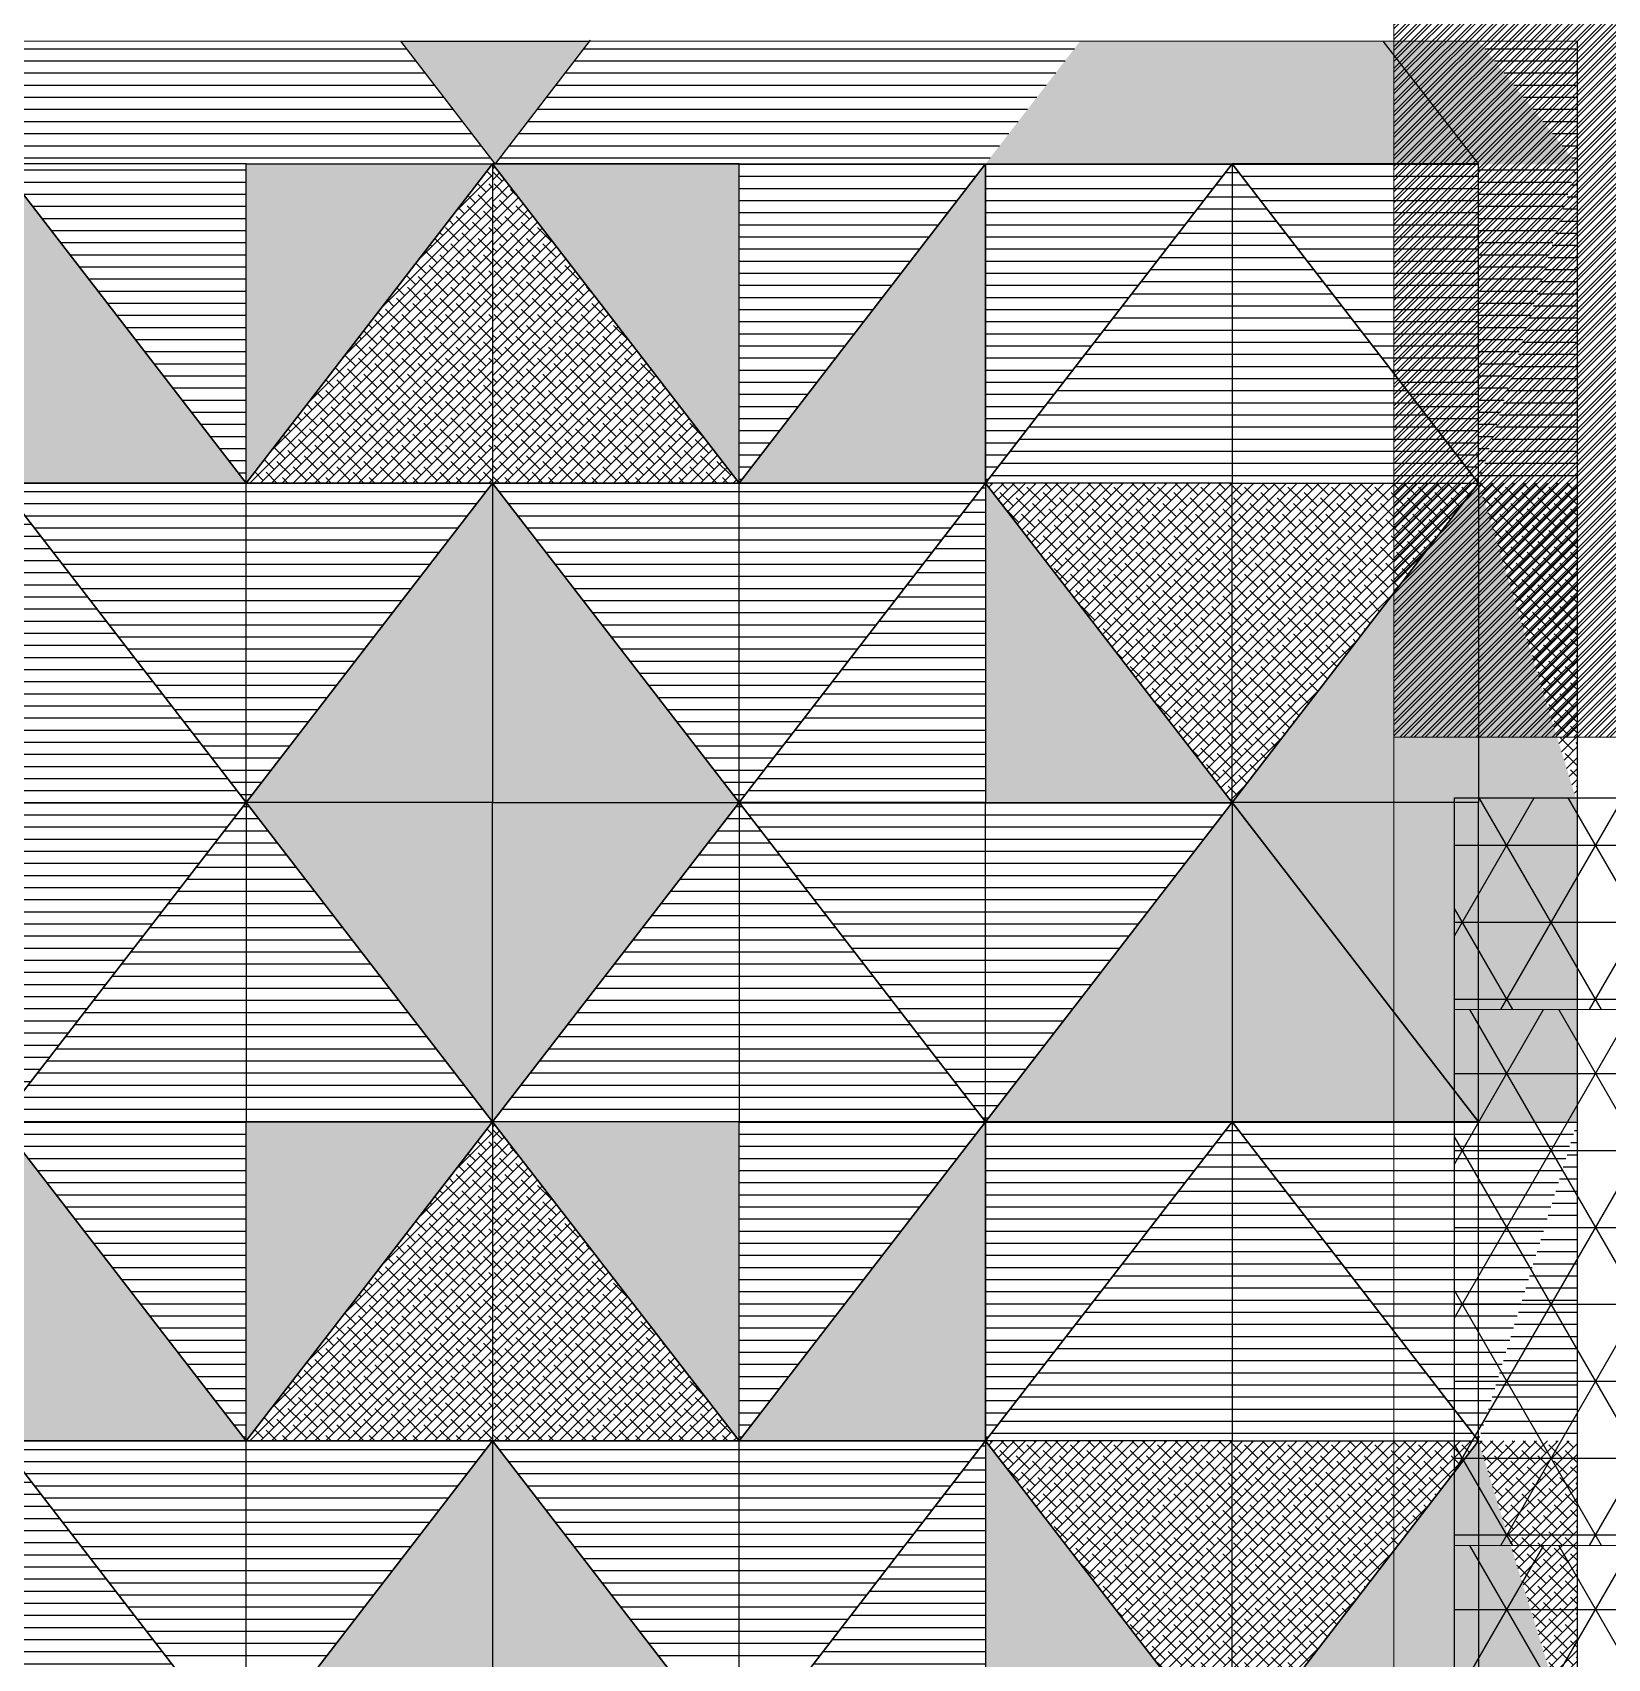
# Model space of a CAD drawing. Header units: millimetres. Extents: x 86441 to 190201, y 16532 to 98188.
# Drawn here: x 161830 to 163781, y 65963 to 67977 of the extents above; entities that cross this region are included whole.
import ezdxf

# ---------------------------------------------------------------- set-up
doc = ezdxf.new("R2010")
doc.units = ezdxf.units.MM
doc.header["$LTSCALE"] = 0.1
pattern_1 = [(0, (65832.653, 53276.83), (0, 15), [])]
pattern_2 = [(0, (65832.653, 54463.148), (0, 15), [])]
pattern_3 = [(0, (65218.048, 53717.709), (0, 15), [])]
pattern_4 = [(0, (69880.099, 53276.83), (0, 15), [])]
pattern_5 = [(45, (71601.68, 54046.8295), (-6.7351921, 6.7351921), []), (135, (71601.68, 54046.8295), (-20.2055763, 6.7351921), [23.8125, -14.2875])]
pattern_6 = [(0, (69880.099, 54463.148), (0, 15), [])]
pattern_7 = [(0, (69265.494, 53717.709), (0, 15), [])]
pattern_8 = [(0, (71561.68, 54076.83), (0, 15), [])]
pattern_9 = [(0, (69876.285, 53322.269), (0, 15), [])]
pattern_10 = [(45, (71601.68, 55233.148), (-6.7351921, 6.7351921), []), (135, (71601.68, 55233.148), (-20.2055763, 6.7351921), [23.8125, -14.2875])]
pattern_11 = [(0, (66582.332, 38346.493), (0, 15), [])]
pattern_12 = [(0, (71561.68, 55263.148), (0, 15), [])]

msp = doc.modelspace()

# ---------------------------------------------------------------- hatches: boundary and pattern name
at = {"true_color": 0x939598, "transparency": 33554687}
h = msp.add_hatch(dxfattribs=at)
h.set_pattern_fill('ANSI32', color=252)
h.set_pattern_definition([(45, (57119.066, 38086.316), (-6.7351921, 6.7351921), []), (45, (57123.556, 38086.316), (-6.7351921, 6.7351921), [])])
h.paths.add_polyline_path([(165281.9, 71642.6), (165246.9, 71642.6), (165246.9, 71667.6), (165231.9, 71667.6), (165231.9, 71692.6), (165246.9, 71692.6), (165246.9, 71717.6), (165228.6, 71717.6), (164566.9, 71717.6), (164566.9, 71692.6), (164581.9, 71692.6), (164581.9, 71667.6), (164566.9, 71667.6), (164566.9, 71642.6), (164531.9, 71642.6), (163818.9, 71642.6), (163516.9, 71642.6), (163516.9, 70050), (164681.9, 70050), (164681.9, 69748), (163516.9, 69748), (163516.9, 69503), (163516.9, 68748), (163516.9, 68648), (163516.9, 67104), (163818.9, 67104), (164566.9, 67104), (164566.9, 67079), (164581.9, 67079), (164581.9, 67049), (165228.6, 67049), (165231.9, 67049), (165231.9, 67079), (165246.9, 67079), (165246.9, 67104), (165281.9, 67104)])
at = {"true_color": 0xb1a785, "transparency": 33554687}
h = msp.add_hatch(color=253, dxfattribs=at)
h.dxf.hatch_style = 1
h.paths.add_polyline_path([(163621.7, 67966), (163503, 67966), (163621.2, 67814), (163621.7, 67814)])
h.paths.add_polyline_path([(163621.7, 67966), (163621.7, 67813.4), (163743.9, 67813.4)])
h.paths.add_polyline_path([(162520, 67966), (162286.6, 67966), (162403.5, 67814)])
h.paths.add_polyline_path([(161295.6, 67966), (161061.6, 67966), (161178.5, 67814)])
h.paths.add_polyline_path([(160567.7, 67814), (160262.3, 67418.6), (160567.7, 67418.6)])
at = {"true_color": 0x66682c, "transparency": 33554687}
h = msp.add_hatch(color=77, dxfattribs=at)
h.dxf.hatch_style = 1
h.paths.add_polyline_path([(161061.2, 67966), (160685.1, 67966), (160567.7, 67814), (161178.5, 67814)])
h.paths.add_polyline_path([(161672, 67966), (161295.8, 67966), (161178.5, 67814), (161789.3, 67814)])
h.paths.add_polyline_path([(163504.4, 67966), (163128.2, 67966), (163010.9, 67814), (163621.7, 67814)])
at = {"true_color": 0x65502f, "transparency": 33554687}
h = msp.add_hatch(dxfattribs=at)
h.set_pattern_fill('_USER', color=59, scale=15, pattern_type=0)
h.set_pattern_definition(pattern_11)
h.paths.add_polyline_path([(163128.3, 67966), (162520, 67966), (162403.5, 67814), (163010.9, 67814)])
h.paths.add_polyline_path([(162286.6, 67966), (161671.8, 67966), (161789.3, 67814), (162400.1, 67814), (162403.5, 67814)])
h.paths.add_polyline_path([(161789.3, 67814), (162094.7, 67814), (162094.7, 67418.6)])
at = {"true_color": 0x242b7a, "transparency": 33554687}
h = msp.add_hatch(dxfattribs=at)
h.set_pattern_fill('_USER', color=177, scale=15, pattern_type=0)
h.set_pattern_definition(pattern_11)
h.paths.add_polyline_path([(163743.9, 67966), (163621.7, 67966), (163743.9, 67813.4)])
h.paths.add_polyline_path([(163621.7, 67814), (163743.9, 67814), (163621.7, 67418.6)])
at = {"true_color": 0xb1a785, "transparency": 33554687}
h = msp.add_hatch(color=253, dxfattribs=at)
h.dxf.hatch_style = 1
h.paths.add_polyline_path([(161789.3, 67418.6), (162094.7, 67418.6), (161789.3, 67814)])
at = {"true_color": 0x65502f, "transparency": 33554687}
h = msp.add_hatch(dxfattribs=at)
h.set_pattern_fill('ANSI38', color=59, scale=3)
h.set_pattern_definition([(45, (66638.048, 56484.028), (-6.7351921, 6.7351921), []), (135, (66638.048, 56484.028), (-20.2055763, 6.7351921), [23.8125, -14.2875])])
h.paths.add_polyline_path([(162094.7, 67418.6), (162400.1, 67418.6), (162400.1, 67814)])
at = {"true_color": 0x66682c, "transparency": 33554687}
h = msp.add_hatch(color=77, dxfattribs=at)
h.dxf.hatch_style = 1
h.paths.add_polyline_path([(162400.1, 67814), (162094.7, 67814), (162094.7, 67418.6)])
at = {"true_color": 0x65502f, "transparency": 33554687}
h = msp.add_hatch(dxfattribs=at)
h.set_pattern_fill('ANSI38', color=59, scale=3)
h.set_pattern_definition([(45, (70685.494, 56484.028), (-6.7351921, 6.7351921), []), (135, (70685.494, 56484.028), (-20.2055763, 6.7351921), [23.8125, -14.2875])])
h.paths.add_polyline_path([(162400.1, 67814), (162400.1, 67418.6), (162705.5, 67418.6)])
at = {"true_color": 0x66682c, "transparency": 33554687}
h = msp.add_hatch(color=77, dxfattribs=at)
h.dxf.hatch_style = 1
h.paths.add_polyline_path([(162400.1, 67814), (162705.5, 67814), (162705.5, 67418.6)])
at = {"true_color": 0x65502f, "transparency": 33554687}
h = msp.add_hatch(dxfattribs=at)
h.set_pattern_fill('_USER', color=59, scale=15, pattern_type=0)
h.set_pattern_definition([(0, (70950.89, 54538.588), (0, 15), [])])
h.paths.add_polyline_path([(163010.9, 67814), (162705.5, 67814), (162705.5, 67418.6)])
at = {"true_color": 0xb1a785, "transparency": 33554687}
h = msp.add_hatch(color=253, dxfattribs=at)
h.dxf.hatch_style = 1
h.paths.add_polyline_path([(163010.9, 67814), (162705.5, 67418.6), (163010.9, 67418.6)])
at = {"true_color": 0x65502f, "transparency": 33554687}
h = msp.add_hatch(dxfattribs=at)
h.set_pattern_fill('_USER', color=59, scale=15, pattern_type=0)
h.set_pattern_definition([(0, (71256.285, 54538.588), (0, 15), [])])
h.paths.add_polyline_path([(163316.3, 67814), (163010.9, 67814), (163010.9, 67418.6)])
h = msp.add_hatch(dxfattribs=at)
h.set_pattern_fill('_USER', color=59, scale=15, pattern_type=0)
h.set_pattern_definition([(0, (70463.261, 55263.148), (0, 15), [])])
h.paths.add_polyline_path([(163010.9, 67418.6), (163316.3, 67418.6), (163316.3, 67814)])
h = msp.add_hatch(dxfattribs=at)
h.set_pattern_fill('_USER', color=59, scale=15, pattern_type=0)
h.set_pattern_definition(pattern_12)
h.paths.add_polyline_path([(163621.7, 67418.6), (163316.3, 67418.6), (163316.3, 67814)])
at = {"true_color": 0x242b7a, "transparency": 33554687}
h = msp.add_hatch(dxfattribs=at)
h.set_pattern_fill('_USER', color=177, scale=15, pattern_type=0)
h.set_pattern_definition([(0, (69876.285, 54508.588), (0, 15), [])])
h.paths.add_polyline_path([(163621.7, 67814), (163316.3, 67814), (163621.7, 67418.6)])
at = {"true_color": 0x65502f, "transparency": 33554687}
h = msp.add_hatch(dxfattribs=at)
h.set_pattern_fill('_USER', color=59, scale=15, pattern_type=0)
h.set_pattern_definition(pattern_12)
h.paths.add_polyline_path([(163621.7, 67418.6), (163743.9, 67418.6), (163743.9, 67814)])
at = {"true_color": 0x242b7a, "transparency": 33554687}
h = msp.add_hatch(dxfattribs=at)
h.set_pattern_fill('_USER', color=177, scale=15, pattern_type=0)
h.set_pattern_definition(pattern_3)
h.paths.add_polyline_path([(161789.3, 67023.1), (162094.7, 67023.1), (161789.3, 67418.6)])
at = {"true_color": 0x65502f, "transparency": 33554687}
h = msp.add_hatch(dxfattribs=at)
h.set_pattern_fill('_USER', color=59, scale=15, pattern_type=0)
h.set_pattern_definition(pattern_2)
h.paths.add_polyline_path([(161789.3, 67418.6), (162094.7, 67418.6), (162094.7, 67023.1)])
h = msp.add_hatch(dxfattribs=at)
h.set_pattern_fill('_USER', color=59, scale=15, pattern_type=0)
h.set_pattern_definition(pattern_2)
h.paths.add_polyline_path([(162400.1, 67418.6), (162094.7, 67418.6), (162094.7, 67023.1)])
at = {"true_color": 0xb1a785, "transparency": 33554687}
h = msp.add_hatch(color=253, dxfattribs=at)
h.dxf.hatch_style = 1
h.paths.add_polyline_path([(162400.1, 67418.6), (162094.7, 67023.1), (162400.1, 67023.1)])
at = {"true_color": 0x65502f, "transparency": 33554687}
h = msp.add_hatch(dxfattribs=at)
h.set_pattern_fill('_USER', color=59, scale=15, pattern_type=0)
h.set_pattern_definition(pattern_6)
h.paths.add_polyline_path([(162400.1, 67418.6), (162705.5, 67418.6), (162705.5, 67023.1)])
at = {"true_color": 0xb1a785, "transparency": 33554687}
h = msp.add_hatch(color=253, dxfattribs=at)
h.dxf.hatch_style = 1
h.paths.add_polyline_path([(162400.1, 67023.1), (162705.5, 67023.1), (162400.1, 67418.6)])
at = {"true_color": 0x242b7a, "transparency": 33554687}
h = msp.add_hatch(dxfattribs=at)
h.set_pattern_fill('_USER', color=177, scale=15, pattern_type=0)
h.set_pattern_definition(pattern_7)
h.paths.add_polyline_path([(163010.9, 67418.6), (162705.5, 67023.1), (163010.9, 67023.1)])
at = {"true_color": 0x65502f, "transparency": 33554687}
h = msp.add_hatch(dxfattribs=at)
h.set_pattern_fill('_USER', color=59, scale=15, pattern_type=0)
h.set_pattern_definition(pattern_6)
h.paths.add_polyline_path([(163010.9, 67418.6), (162705.5, 67418.6), (162705.5, 67023.1)])
at = {"true_color": 0xb1a785, "transparency": 33554687}
h = msp.add_hatch(color=253, dxfattribs=at)
h.dxf.hatch_style = 1
h.paths.add_polyline_path([(163010.9, 67023.1), (163316.3, 67023.1), (163010.9, 67418.6)])
at = {"true_color": 0x65502f, "transparency": 33554687}
h = msp.add_hatch(dxfattribs=at)
h.set_pattern_fill('ANSI38', color=59, scale=3)
h.set_pattern_definition(pattern_10)
h.paths.add_polyline_path([(163316.3, 67023.1), (163316.3, 67418.6), (163010.9, 67418.6)])
h = msp.add_hatch(dxfattribs=at)
h.set_pattern_fill('ANSI38', color=59, scale=3)
h.set_pattern_definition(pattern_10)
h.paths.add_polyline_path([(163621.7, 67418.6), (163316.3, 67418.6), (163316.3, 67023.1)])
at = {"true_color": 0xb1a785, "transparency": 33554687}
h = msp.add_hatch(color=253, dxfattribs=at)
h.dxf.hatch_style = 1
h.paths.add_polyline_path([(163621.7, 67418.6), (163316.3, 67023.1), (163621.7, 67023.1)])
h = msp.add_hatch(color=253, dxfattribs=at)
h.dxf.hatch_style = 1
h.paths.add_polyline_path([(163621.7, 67418.6), (163743.9, 67023.1), (163621.7, 67023.1)])
at = {"true_color": 0x65502f, "transparency": 33554687}
h = msp.add_hatch(dxfattribs=at)
h.set_pattern_fill('ANSI38', color=59, scale=3)
h.set_pattern_definition(pattern_10)
h.paths.add_polyline_path([(163621.7, 67418.6), (163743.9, 67418.6), (163743.9, 67023.1)])
h = msp.add_hatch(dxfattribs=at)
h.set_pattern_fill('_USER', color=59, scale=15, pattern_type=0)
h.set_pattern_definition([(0, (66903.443, 54343.148), (0, 15), [])])
h.paths.add_polyline_path([(161789.3, 66627.7), (162094.7, 66627.7), (162094.7, 67023.1)])
at = {"true_color": 0x242b7a, "transparency": 33554687}
h = msp.add_hatch(dxfattribs=at)
h.set_pattern_fill('_USER', color=177, scale=15, pattern_type=0)
h.set_pattern_definition(pattern_3)
h.paths.add_polyline_path([(161789.3, 66627.7), (162094.7, 67023.1), (161789.3, 67023.1)])
at = {"true_color": 0x65502f, "transparency": 33554687}
h = msp.add_hatch(dxfattribs=at)
h.set_pattern_fill('_USER', color=59, scale=15, pattern_type=0)
h.set_pattern_definition(pattern_2)
h.paths.add_polyline_path([(162400.1, 66627.7), (162094.7, 66627.7), (162094.7, 67023.1)])
at = {"true_color": 0xb1a785, "transparency": 33554687}
h = msp.add_hatch(color=253, dxfattribs=at)
h.dxf.hatch_style = 1
h.paths.add_polyline_path([(162400.1, 67023.1), (162094.7, 67023.1), (162400.1, 66627.7)])
at = {"true_color": 0x65502f, "transparency": 33554687}
h = msp.add_hatch(dxfattribs=at)
h.set_pattern_fill('_USER', color=59, scale=15, pattern_type=0)
h.set_pattern_definition(pattern_6)
h.paths.add_polyline_path([(162400.1, 66627.7), (162705.5, 66627.7), (162705.5, 67023.1)])
at = {"true_color": 0xb1a785, "transparency": 33554687}
h = msp.add_hatch(color=253, dxfattribs=at)
h.dxf.hatch_style = 1
h.paths.add_polyline_path([(162400.1, 66627.7), (162705.5, 67023.1), (162400.1, 67023.1)])
at = {"true_color": 0x65502f, "transparency": 33554687}
h = msp.add_hatch(dxfattribs=at)
h.set_pattern_fill('_USER', color=59, scale=15, pattern_type=0)
h.set_pattern_definition([(0, (70950.89, 54343.148), (0, 15), [])])
h.paths.add_polyline_path([(163010.9, 66627.7), (162705.5, 66627.7), (162705.5, 67023.1)])
at = {"true_color": 0x242b7a, "transparency": 33554687}
h = msp.add_hatch(dxfattribs=at)
h.set_pattern_fill('_USER', color=177, scale=15, pattern_type=0)
h.set_pattern_definition(pattern_7)
h.paths.add_polyline_path([(163010.9, 67023.1), (162705.5, 67023.1), (163010.9, 66627.7)])
at = {"true_color": 0x66682c, "transparency": 33554687}
h = msp.add_hatch(color=77, dxfattribs=at)
h.dxf.hatch_style = 1
h.paths.add_polyline_path([(163010.9, 66627.7), (163316.3, 66627.7), (163316.3, 67023.1)])
at = {"true_color": 0x242b7a, "transparency": 33554687}
h = msp.add_hatch(dxfattribs=at)
h.set_pattern_fill('_USER', color=177, scale=15, pattern_type=0)
h.set_pattern_definition([(0, (70556.285, 53717.709), (0, 15), [])])
h.paths.add_polyline_path([(163316.3, 67023.1), (163010.9, 67023.1), (163010.9, 66627.7)])
at = {"true_color": 0x66682c, "transparency": 33554687}
h = msp.add_hatch(color=77, dxfattribs=at)
h.dxf.hatch_style = 1
h.paths.add_polyline_path([(163621.7, 66627.7), (163316.3, 66627.7), (163316.3, 67023.1)])
at = {"true_color": 0xb1a785, "transparency": 33554687}
h = msp.add_hatch(color=253, dxfattribs=at)
h.dxf.hatch_style = 1
h.paths.add_polyline_path([(163621.7, 67023.1), (163316.3, 67023.1), (163621.7, 66627.7)])
at = {"true_color": 0x004a5e, "transparency": 33554572}
h = msp.add_hatch(dxfattribs=at)
h.set_pattern_fill('NET3', color=138, scale=30)
h.set_pattern_definition([(0, (51581.665, 54015.96), (0, 95.25), []), (60, (51581.665, 54015.96), (-82.48892, 47.625), []), (120, (51581.665, 54015.96), (-82.48892, -47.625), [])])
h.paths.add_polyline_path([(163893.9, 67029), (163591.9, 67029), (163591.9, 66766.5), (163893.9, 66766.5)])
at = {"true_color": 0xb1a785, "transparency": 33554687}
h = msp.add_hatch(color=253, dxfattribs=at)
h.dxf.hatch_style = 1
h.paths.add_polyline_path([(163621.7, 67023.1), (163743.9, 67023.1), (163621.7, 66627.7)])
at = {"true_color": 0x66682c, "transparency": 33554687}
h = msp.add_hatch(color=77, dxfattribs=at)
h.dxf.hatch_style = 1
h.paths.add_polyline_path([(163621.7, 66627.7), (163743.9, 66627.7), (163743.9, 67023.1)])
at = {"true_color": 0x004a5e, "transparency": 33554572}
h = msp.add_hatch(dxfattribs=at)
h.set_pattern_fill('NET3', color=138, scale=30)
h.set_pattern_definition([(0, (51581.665, 53352.32), (0, 95.25), []), (60, (51581.665, 53352.32), (-82.48892, 47.625), []), (120, (51581.665, 53352.32), (-82.48892, -47.625), [])])
h.paths.add_polyline_path([(163893.9, 66766.5), (163591.9, 66766.5), (163591.9, 66102.9), (163893.9, 66102.9)])
at = {"true_color": 0x65502f, "transparency": 33554687}
h = msp.add_hatch(dxfattribs=at)
h.set_pattern_fill('_USER', color=59, scale=15, pattern_type=0)
h.set_pattern_definition([(0, (66903.443, 53352.269), (0, 15), [])])
h.paths.add_polyline_path([(161789.3, 66627.7), (162094.7, 66627.7), (162094.7, 66232.3)])
at = {"true_color": 0xb1a785, "transparency": 33554687}
h = msp.add_hatch(color=253, dxfattribs=at)
h.dxf.hatch_style = 1
h.paths.add_polyline_path([(161789.3, 66232.3), (162094.7, 66232.3), (161789.3, 66627.7)])
at = {"true_color": 0x65502f, "transparency": 33554687}
h = msp.add_hatch(dxfattribs=at)
h.set_pattern_fill('ANSI38', color=59, scale=3)
h.set_pattern_definition([(45, (66638.048, 55297.709), (-6.7351921, 6.7351921), []), (135, (66638.048, 55297.709), (-20.2055763, 6.7351921), [23.8125, -14.2875])])
h.paths.add_polyline_path([(162094.7, 66232.3), (162400.1, 66232.3), (162400.1, 66627.7)])
at = {"true_color": 0x66682c, "transparency": 33554687}
h = msp.add_hatch(color=77, dxfattribs=at)
h.dxf.hatch_style = 1
h.paths.add_polyline_path([(162400.1, 66627.7), (162094.7, 66627.7), (162094.7, 66232.3)])
at = {"true_color": 0x65502f, "transparency": 33554687}
h = msp.add_hatch(dxfattribs=at)
h.set_pattern_fill('ANSI38', color=59, scale=3)
h.set_pattern_definition([(45, (70685.494, 55297.709), (-6.7351921, 6.7351921), []), (135, (70685.494, 55297.709), (-20.2055763, 6.7351921), [23.8125, -14.2875])])
h.paths.add_polyline_path([(162400.1, 66627.7), (162400.1, 66232.3), (162705.5, 66232.3)])
at = {"true_color": 0x66682c, "transparency": 33554687}
h = msp.add_hatch(color=77, dxfattribs=at)
h.dxf.hatch_style = 1
h.paths.add_polyline_path([(162400.1, 66627.7), (162705.5, 66627.7), (162705.5, 66232.3)])
at = {"true_color": 0x65502f, "transparency": 33554687}
h = msp.add_hatch(dxfattribs=at)
h.set_pattern_fill('_USER', color=59, scale=15, pattern_type=0)
h.set_pattern_definition([(0, (70950.89, 53352.269), (0, 15), [])])
h.paths.add_polyline_path([(163010.9, 66627.7), (162705.5, 66627.7), (162705.5, 66232.3)])
at = {"true_color": 0xb1a785, "transparency": 33554687}
h = msp.add_hatch(color=253, dxfattribs=at)
h.dxf.hatch_style = 1
h.paths.add_polyline_path([(163010.9, 66627.7), (162705.5, 66232.3), (163010.9, 66232.3)])
at = {"true_color": 0x65502f, "transparency": 33554687}
h = msp.add_hatch(dxfattribs=at)
h.set_pattern_fill('_USER', color=59, scale=15, pattern_type=0)
h.set_pattern_definition([(0, (71256.285, 53352.269), (0, 15), [])])
h.paths.add_polyline_path([(163316.3, 66627.7), (163010.9, 66627.7), (163010.9, 66232.3)])
h = msp.add_hatch(dxfattribs=at)
h.set_pattern_fill('_USER', color=59, scale=15, pattern_type=0)
h.set_pattern_definition([(0, (70463.261, 54076.83), (0, 15), [])])
h.paths.add_polyline_path([(163010.9, 66232.3), (163316.3, 66232.3), (163316.3, 66627.7)])
h = msp.add_hatch(dxfattribs=at)
h.set_pattern_fill('_USER', color=59, scale=15, pattern_type=0)
h.set_pattern_definition(pattern_8)
h.paths.add_polyline_path([(163621.7, 66232.3), (163316.3, 66232.3), (163316.3, 66627.7)])
at = {"true_color": 0x242b7a, "transparency": 33554687}
h = msp.add_hatch(dxfattribs=at)
h.set_pattern_fill('_USER', color=177, scale=15, pattern_type=0)
h.set_pattern_definition(pattern_9)
h.paths.add_polyline_path([(163621.7, 66627.7), (163316.3, 66627.7), (163621.7, 66232.3)])
h = msp.add_hatch(dxfattribs=at)
h.set_pattern_fill('_USER', color=177, scale=15, pattern_type=0)
h.set_pattern_definition(pattern_9)
h.paths.add_polyline_path([(163621.7, 66627.7), (163743.9, 66627.7), (163621.7, 66232.3)])
at = {"true_color": 0x65502f, "transparency": 33554687}
h = msp.add_hatch(dxfattribs=at)
h.set_pattern_fill('_USER', color=59, scale=15, pattern_type=0)
h.set_pattern_definition(pattern_8)
h.paths.add_polyline_path([(163621.7, 66232.3), (163743.9, 66232.3), (163743.9, 66627.7)])
at = {"true_color": 0x242b7a, "transparency": 33554687}
h = msp.add_hatch(dxfattribs=at)
h.set_pattern_fill('_USER', color=177, scale=15, pattern_type=0)
h.set_pattern_definition([(0, (65218.048, 52531.39), (0, 15), [])])
h.paths.add_polyline_path([(161789.3, 65836.8), (162094.7, 65836.8), (161789.3, 66232.3)])
at = {"true_color": 0x65502f, "transparency": 33554687}
h = msp.add_hatch(dxfattribs=at)
h.set_pattern_fill('_USER', color=59, scale=15, pattern_type=0)
h.set_pattern_definition(pattern_1)
h.paths.add_polyline_path([(161789.3, 66232.3), (162094.7, 66232.3), (162094.7, 65836.8)])
h = msp.add_hatch(dxfattribs=at)
h.set_pattern_fill('_USER', color=59, scale=15, pattern_type=0)
h.set_pattern_definition(pattern_1)
h.paths.add_polyline_path([(162400.1, 66232.3), (162094.7, 66232.3), (162094.7, 65836.8)])
at = {"true_color": 0xb1a785, "transparency": 33554687}
h = msp.add_hatch(color=253, dxfattribs=at)
h.dxf.hatch_style = 1
h.paths.add_polyline_path([(162400.1, 66232.3), (162094.7, 65836.8), (162400.1, 65836.8)])
at = {"true_color": 0x65502f, "transparency": 33554687}
h = msp.add_hatch(dxfattribs=at)
h.set_pattern_fill('_USER', color=59, scale=15, pattern_type=0)
h.set_pattern_definition(pattern_4)
h.paths.add_polyline_path([(162400.1, 66232.3), (162705.5, 66232.3), (162705.5, 65836.8)])
at = {"true_color": 0xb1a785, "transparency": 33554687}
h = msp.add_hatch(color=253, dxfattribs=at)
h.dxf.hatch_style = 1
h.paths.add_polyline_path([(162400.1, 65836.8), (162705.5, 65836.8), (162400.1, 66232.3)])
at = {"true_color": 0x242b7a, "transparency": 33554687}
h = msp.add_hatch(dxfattribs=at)
h.set_pattern_fill('_USER', color=177, scale=15, pattern_type=0)
h.set_pattern_definition([(0, (69265.494, 52531.39), (0, 15), [])])
h.paths.add_polyline_path([(163010.9, 66232.3), (162705.5, 65836.8), (163010.9, 65836.8)])
at = {"true_color": 0x65502f, "transparency": 33554687}
h = msp.add_hatch(dxfattribs=at)
h.set_pattern_fill('_USER', color=59, scale=15, pattern_type=0)
h.set_pattern_definition(pattern_4)
h.paths.add_polyline_path([(163010.9, 66232.3), (162705.5, 66232.3), (162705.5, 65836.8)])
at = {"true_color": 0xb1a785, "transparency": 33554687}
h = msp.add_hatch(color=253, dxfattribs=at)
h.dxf.hatch_style = 1
h.paths.add_polyline_path([(163010.9, 65836.8), (163316.3, 65836.8), (163010.9, 66232.3)])
at = {"true_color": 0x65502f, "transparency": 33554687}
h = msp.add_hatch(dxfattribs=at)
h.set_pattern_fill('ANSI38', color=59, scale=3)
h.set_pattern_definition(pattern_5)
h.paths.add_polyline_path([(163316.3, 65836.8), (163316.3, 66232.3), (163010.9, 66232.3)])
h = msp.add_hatch(dxfattribs=at)
h.set_pattern_fill('ANSI38', color=59, scale=3)
h.set_pattern_definition(pattern_5)
h.paths.add_polyline_path([(163621.7, 66232.3), (163316.3, 66232.3), (163316.3, 65836.8)])
at = {"true_color": 0xb1a785, "transparency": 33554687}
h = msp.add_hatch(color=253, dxfattribs=at)
h.dxf.hatch_style = 1
h.paths.add_polyline_path([(163621.7, 66232.3), (163316.3, 65836.8), (163621.7, 65836.8)])
h = msp.add_hatch(color=253, dxfattribs=at)
h.dxf.hatch_style = 1
h.paths.add_polyline_path([(163621.7, 66232.3), (163743.9, 65836.8), (163621.7, 65836.8)])
at = {"true_color": 0x65502f, "transparency": 33554687}
h = msp.add_hatch(dxfattribs=at)
h.set_pattern_fill('ANSI38', color=59, scale=3)
h.set_pattern_definition(pattern_5)
h.paths.add_polyline_path([(163621.7, 66232.3), (163743.9, 66232.3), (163743.9, 65836.8)])
at = {"true_color": 0x004a5e, "transparency": 33554572}
h = msp.add_hatch(dxfattribs=at)
h.set_pattern_fill('NET3', color=138, scale=30)
h.set_pattern_definition([(0, (51581.665, 52688.68), (0, 95.25), []), (60, (51581.665, 52688.68), (-82.48892, 47.625), []), (120, (51581.665, 52688.68), (-82.48892, -47.625), [])])
h.paths.add_polyline_path([(163893.9, 66102.9), (163591.9, 66102.9), (163591.9, 65451), (163893.9, 65451)])

# ---------------------------------------------------------------- linework, layer by layer
at = {"color": 25, "lineweight": 9, "transparency": 33554687}
for p, q in [((163516.9, 65451), (163516.9, 74359)), ((163818.9, 67104), (163516.9, 67104)), ((163516.9, 65451), (163516.9, 67104)), ((163591.9, 67029), (163591.9, 65451)), ((163591.9, 67029), (164531.9, 67029))]:
    msp.add_line(p, q, dxfattribs=at)
at = {"color": 4, "lineweight": 18, "transparency": 33554687}
for p in [(160479.9, 67966), (163743.9, 65046)]:
    msp.add_line(p, (163743.9, 67966), dxfattribs=at)
at = {"transparency": 33554687}
for p, q in [((163503, 67966), (163621.7, 67813.4)), ((163743.9, 67966), (163743.9, 65046)), ((162400.1, 67814), (162705.5, 67814)), ((162705.5, 67814), (163010.9, 67814)), ((163591.9, 65451), (163591.9, 67029))]:
    msp.add_line(p, q, dxfattribs=at)
at = {"color": 7, "true_color": 0xffffff, "transparency": 33554687}
msp.add_line((163591.9, 67029), (164566.9, 67029), dxfattribs=at)
at = {"transparency": 33554687}
msp.add_lwpolyline([(162521, 67967.3), (162403.5, 67814), (162286.6, 67966), (162520, 67966)], dxfattribs=at)
at = {"color": 253, "true_color": 0xb1a785, "transparency": 33554687}
for points in [[(162094.7, 67418.6), (162094.7, 67814), (161789.3, 67814)], [(161789.3, 67814), (161789.3, 67418.6), (162094.7, 67418.6)], [(162400.1, 67814), (162400.1, 67418.6), (162094.7, 67418.6)], [(162400.1, 67814), (162400.1, 67418.6), (162705.5, 67418.6)], [(162705.5, 67418.6), (162705.5, 67814), (163010.9, 67814)], [(163010.9, 67814), (163010.9, 67418.6), (162705.5, 67418.6)], [(163010.9, 67418.6), (163010.9, 67814), (163316.3, 67814)], [(163316.3, 67814), (163316.3, 67418.6), (163010.9, 67418.6)], [(163316.3, 67814), (163316.3, 67418.6), (163621.7, 67418.6)], [(163621.7, 67418.6), (163621.7, 67814), (163316.3, 67814)], [(161789.3, 67418.6), (161789.3, 67023.1), (162094.7, 67023.1)], [(162094.7, 67023.1), (162094.7, 67418.6), (161789.3, 67418.6)], [(162094.7, 67023.1), (162094.7, 67418.6), (162400.1, 67418.6)], [(162400.1, 67418.6), (162400.1, 67023.1), (162094.7, 67023.1)], [(162705.5, 67023.1), (162705.5, 67418.6), (162400.1, 67418.6)], [(162400.1, 67418.6), (162400.1, 67023.1), (162705.5, 67023.1)], [(163010.9, 67418.6), (163010.9, 67023.1), (162705.5, 67023.1)], [(162705.5, 67023.1), (162705.5, 67418.6), (163010.9, 67418.6)], [(163010.9, 67418.6), (163010.9, 67023.1), (163316.3, 67023.1)], [(163316.3, 67023.1), (163316.3, 67418.6), (163010.9, 67418.6)], [(163316.3, 67023.1), (163316.3, 67418.6), (163621.7, 67418.6)], [(163621.7, 67418.6), (163621.7, 67023.1), (163316.3, 67023.1)], [(162094.7, 67023.1), (162094.7, 66627.7), (161789.3, 66627.7)], [(161789.3, 66627.7), (161789.3, 67023.1), (162094.7, 67023.1)], [(162094.7, 67023.1), (162094.7, 66627.7), (162400.1, 66627.7)], [(162400.1, 66627.7), (162400.1, 67023.1), (162094.7, 67023.1)], [(162705.5, 67023.1), (162705.5, 66627.7), (162400.1, 66627.7)], [(162400.1, 66627.7), (162400.1, 67023.1), (162705.5, 67023.1)], [(162705.5, 67023.1), (162705.5, 66627.7), (163010.9, 66627.7)], [(163010.9, 66627.7), (163010.9, 67023.1), (162705.5, 67023.1)], [(163010.9, 66627.7), (163010.9, 67023.1), (163316.3, 67023.1)], [(163621.7, 66627.7), (163621.7, 67023.1), (163316.3, 67023.1)], [(162094.7, 66232.3), (162094.7, 66627.7), (161789.3, 66627.7)], [(161789.3, 66627.7), (161789.3, 66232.3), (162094.7, 66232.3)], [(162400.1, 66627.7), (162400.1, 66232.3), (162094.7, 66232.3)], [(162400.1, 66627.7), (162400.1, 66232.3), (162705.5, 66232.3)], [(162705.5, 66232.3), (162705.5, 66627.7), (163010.9, 66627.7)], [(163010.9, 66627.7), (163010.9, 66232.3), (162705.5, 66232.3)], [(163010.9, 66232.3), (163010.9, 66627.7), (163316.3, 66627.7)], [(163316.3, 66627.7), (163316.3, 66232.3), (163010.9, 66232.3)], [(163316.3, 66627.7), (163316.3, 66232.3), (163621.7, 66232.3)], [(163621.7, 66232.3), (163621.7, 66627.7), (163316.3, 66627.7)], [(161789.3, 66232.3), (161789.3, 65836.8), (162094.7, 65836.8)], [(162094.7, 65836.8), (162094.7, 66232.3), (161789.3, 66232.3)], [(162094.7, 65836.8), (162094.7, 66232.3), (162400.1, 66232.3)], [(162400.1, 66232.3), (162400.1, 65836.8), (162094.7, 65836.8)], [(162705.5, 65836.8), (162705.5, 66232.3), (162400.1, 66232.3)], [(162400.1, 66232.3), (162400.1, 65836.8), (162705.5, 65836.8)], [(163010.9, 66232.3), (163010.9, 65836.8), (162705.5, 65836.8)], [(162705.5, 65836.8), (162705.5, 66232.3), (163010.9, 66232.3)], [(163010.9, 66232.3), (163010.9, 65836.8), (163316.3, 65836.8)], [(163316.3, 65836.8), (163316.3, 66232.3), (163010.9, 66232.3)], [(163316.3, 65836.8), (163316.3, 66232.3), (163621.7, 66232.3)], [(163621.7, 66232.3), (163621.7, 65836.8), (163316.3, 65836.8)]]:
    msp.add_lwpolyline(points, close=True, dxfattribs=at)
at = {"color": 77, "true_color": 0x66682c, "transparency": 33554687}
for points in [[(162094.7, 67418.6), (162094.7, 67814), (162400.1, 67814)], [(162705.5, 67418.6), (162705.5, 67814), (162400.1, 67814)], [(163316.3, 67023.1), (163316.3, 66627.7), (163010.9, 66627.7)], [(163316.3, 67023.1), (163316.3, 66627.7), (163621.7, 66627.7)], [(162094.7, 66232.3), (162094.7, 66627.7), (162400.1, 66627.7)], [(162705.5, 66232.3), (162705.5, 66627.7), (162400.1, 66627.7)]]:
    msp.add_lwpolyline(points, close=True, dxfattribs=at)
at = {"color": 18, "lineweight": 0, "true_color": 0x000000, "transparency": 33554687}
for points in [[(163591.9, 66766.5), (163893.9, 66766.5), (163893.9, 67029), (163591.9, 67029)], [(163591.9, 66102.9), (163893.9, 66102.9), (163893.9, 66766.5), (163591.9, 66766.5)], [(163591.9, 65451), (163893.9, 65451), (163893.9, 66102.9), (163591.9, 66102.9)]]:
    msp.add_lwpolyline(points, close=True, dxfattribs=at)

doc.saveas('drawing.dxf')
